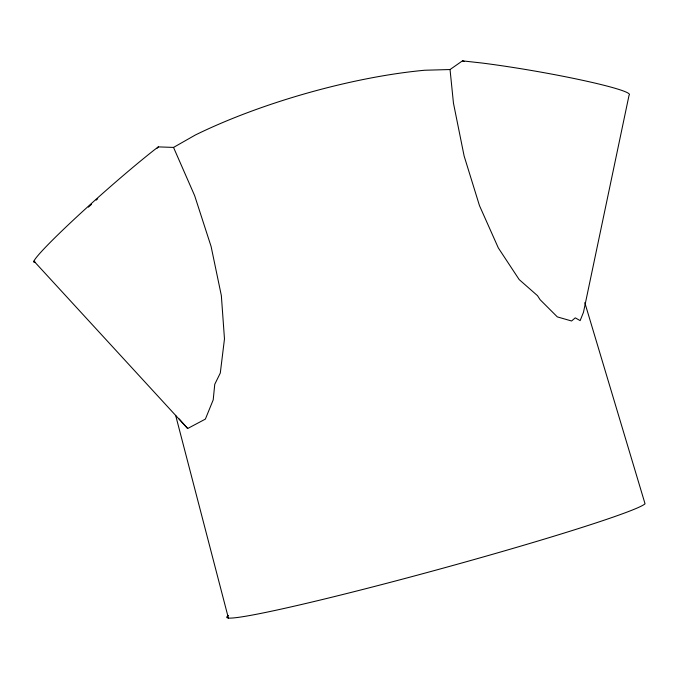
<?xml version="1.0" encoding="UTF-8"?>
<svg xmlns="http://www.w3.org/2000/svg" width="679" height="679" viewBox="0 0 679 679"><rect width="100%" height="100%" fill="white"/><g stroke="black" fill="none" stroke-linecap="round" stroke-linejoin="round"><path stroke-width="1.02" d="M157.129 148.217L158.317 146.893L173.527 147.419L195.365 134.994A209.412 55.856 -15.9 0 1 424.748 70.243L450.041 69.538L462.458 60.864L482.005 63.028A98.209 7.113 9.8 0 1 583.524 80.512A98.209 7.113 9.8 0 1 629.077 95.128L583.473 312.289L580.146 320.624L575.283 317.84L571.582 320.989L557.332 316.898L540.077 299.66L537.522 295.696L519.18 279.578L498.327 247.928L479.476 205.627L464.13 156.034L453.453 103.132L450.041 69.538M158.317 146.893L154.133 150.059A97.08 5.882 -41.5 0 0 69.988 223.213A97.08 5.882 -41.5 0 0 35.147 262.136M33.95 261.143L187.667 428.508L205.372 419.104L213.206 399.863L214.759 384.297L220.293 373.051L224.477 338.889L221.346 295.569L211.11 246.511L194.652 195.671L173.527 147.419M462.458 60.864L464.428 61.517M179.112 418.892L187.667 428.508M584.806 302.647L645.05 503.81A217.238 9.633 -15.3 0 1 413.961 576.072A217.238 9.633 -15.3 0 1 228.467 615.505M175.657 415.395L228.433 618.136M88.397 207.146A87.243 5.279 -41.5 0 1 91.487 204.345M96.155 200.135A87.243 5.279 -41.5 0 1 97.717 198.735"/></g></svg>
